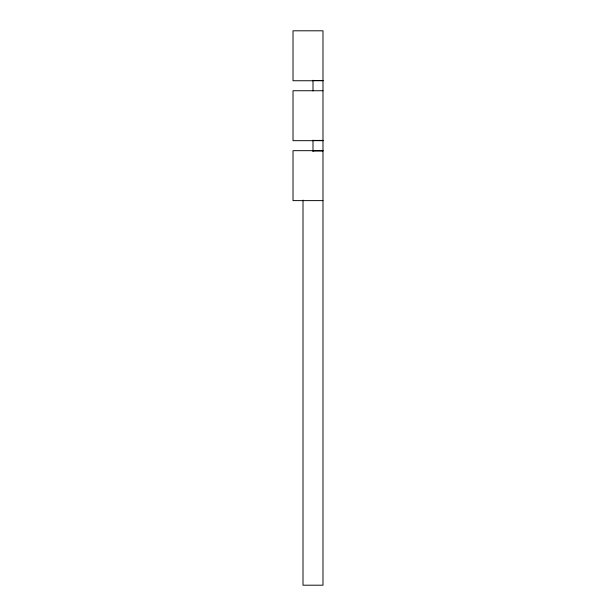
<?xml version="1.0" encoding="UTF-8"?>
<svg xmlns="http://www.w3.org/2000/svg" width="616" height="616" viewBox="0 0 616 616"><rect width="100%" height="100%" fill="white"/><g stroke="black" fill="none" stroke-linecap="round" stroke-linejoin="round"><path stroke-width="0.92" d="M312.997 80.48L322.984 80.48M322.984 80.742L293.016 80.742L293.016 30.8L322.984 30.8L322.984 585.2L303.003 585.2L303.003 200.092M322.984 90.737L293.016 90.737L293.016 140.679L322.984 140.679M312.997 140.417L322.984 140.417M322.984 150.674L293.016 150.674L293.016 200.616L322.984 200.616M312.997 150.935L322.984 150.935M312.997 80.219L312.997 90.999M312.997 140.155L312.997 151.521"/></g></svg>
